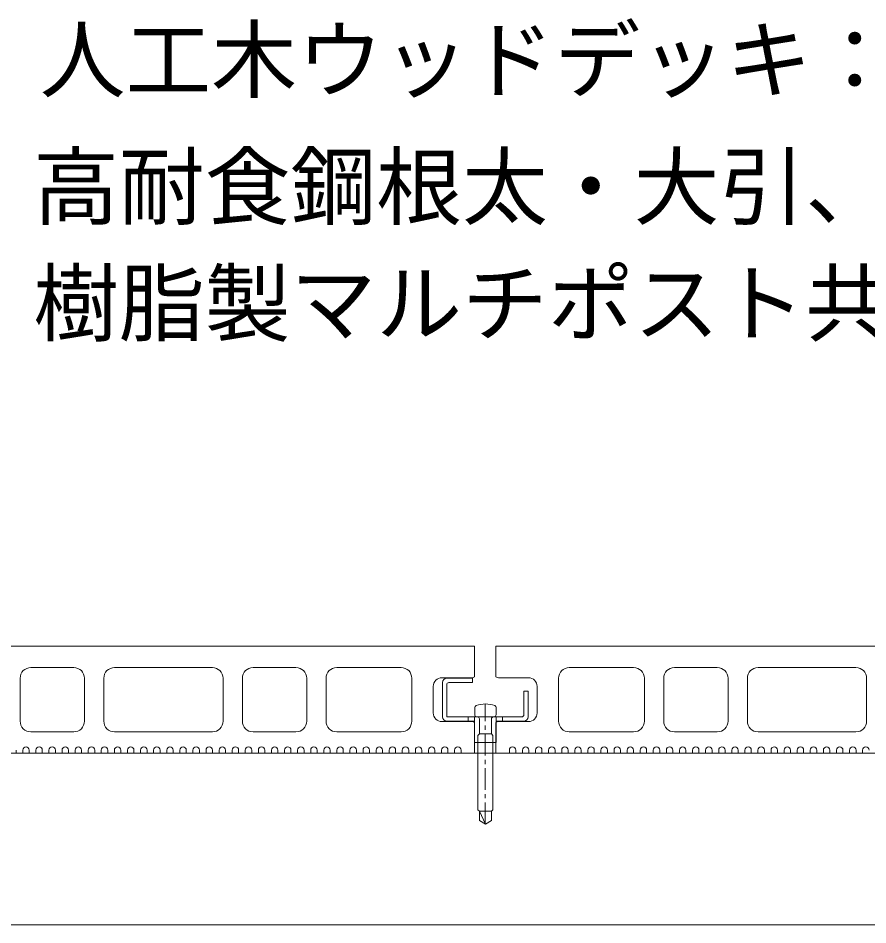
# Model space of a CAD drawing. Units: millimetres, scale not verified. Extents: x -1485 to 1485, y -1050 to 1050.
# Drawn here: x -629.5 to -431.4, y -187.7 to 23.7 of the extents above; entities that cross this region are included whole.
import ezdxf
from ezdxf.enums import TextEntityAlignment as Align

# ---------------------------------------------------------------- set-up
doc = ezdxf.new("R2010")
doc.units = ezdxf.units.MM
doc.header["$LTSCALE"] = 4
doc.linetypes.add('USER2', pattern=[2, 1.25, -0.25, 0.25, -0.25])
for name, color, linetype, lineweight in [('0-0_0', 6, 'Continuous', 18), ('0-9_MOJI', 7, 'Continuous', 18), ('0-E_DECKM', 7, 'Continuous', 18), ('1-2_26', 6, 'Continuous', 18), ('1-3_38', 6, 'USER2', 18), ('1-4_deck', 7, 'Continuous', 18)]:
    doc.layers.add(name, color=color, linetype=linetype, lineweight=lineweight)
doc.styles.add('ＭＳ ゴシック', font='')
doc.styles.get('ＭＳ ゴシック').set_extended_font_data('MS Gothic')

msp = doc.modelspace()

# ---------------------------------------------------------------- linework, layer by layer
at = {"layer": '0-0_0'}
for p, q in [((-523.078, -137.031), (-523.078, -138.688)), ((-518.078, -137.031), (-518.078, -138.688)), ((-521.978, -139.688), (-521.978, -143.188)), ((-519.178, -139.683), (-519.178, -143.188)), ((-521.978, -143.188), (-522.328, -143.538)), ((-522.328, -143.538), (-522.328, -160.838)), ((-521.978, -143.188), (-519.178, -143.188)), ((-519.178, -143.188), (-518.828, -143.538)), ((-518.828, -143.538), (-518.828, -160.838)), ((-521.978, -161.188), (-522.328, -160.838)), ((-521.978, -161.188), (-521.978, -163.38)), ((-520.578, -164.188), (-521.978, -161.188)), ((-521.978, -161.188), (-519.178, -161.188)), ((-518.828, -160.838), (-519.178, -161.188)), ((-519.178, -161.188), (-519.178, -163.38))]:
    msp.add_line(p, q, dxfattribs=at)
msp.add_lwpolyline([(-519.178, -163.38), (-520.578, -164.188), (-521.978, -163.38)], dxfattribs=at)
for centre, radius, start, end in [((-522.578, -137.031), 0.5, 109.47122, 180), ((-520.578, -142.688), 6.5, 70.52878, 109.47122), ((-518.578, -137.031), 0.5, 0, 70.52878), ((-522.578, -138.688), 0.5, 180, 270), ((-522.578, -138.688), 0.5, 180, 270), ((-522.478, -139.688), 0.5, 0, 90), ((-518.678, -139.683), 0.5, 84.26083, 180), ((-518.578, -138.688), 0.5, 264.26083, 0)]:
    msp.add_arc(centre, radius, start, end, dxfattribs=at)
at = {"layer": '0-E_DECKM'}
for p, q in [((-227.747, -147.688), (-818.078, -147.688)), ((-227.747, -147.688), (-818.078, -147.688)), ((-227.747, -147.688), (-818.078, -147.688)), ((-223.078, -187.688), (-818.078, -187.688))]:
    msp.add_line(p, q, dxfattribs=at)
msp.add_lwpolyline([(-223.078, -187.688), (-223.078, -147.688), (-813.409, -147.688)], dxfattribs=at)
at = {"layer": '1-2_26'}
for p, q in [((-529.603, -130.188), (-523.603, -130.188)), ((-523.603, -131.188), (-523.603, -130.188)), ((-530.603, -139.188), (-530.603, -131.188)), ((-529.603, -139.188), (-529.603, -131.688)), ((-529.103, -131.188), (-523.603, -131.188)), ((-510.603, -133.188), (-511.603, -133.188)), ((-511.603, -138.688), (-511.603, -133.188)), ((-510.603, -139.188), (-510.603, -133.188)), ((-512.103, -139.188), (-529.603, -139.188)), ((-524.603, -140.188), (-524.603, -139.188)), ((-523.103, -139.188), (-523.103, -145.188)), ((-516.603, -140.188), (-516.603, -139.188)), ((-523.103, -140.188), (-529.603, -140.188)), ((-511.603, -140.188), (-518.103, -140.188))]:
    msp.add_line(p, q, dxfattribs=at)
msp.add_lwpolyline([(-518.103, -139.188), (-518.103, -145.188), (-523.103, -145.188)], dxfattribs=at)
for centre, radius, start, end in [((-529.603, -131.188), 1, 90, 180), ((-529.103, -131.688), 0.5, 90, 180), ((-529.603, -139.188), 1, 180, 270), ((-512.103, -138.688), 0.5, 270, 0), ((-511.603, -139.188), 1, 270, 0)]:
    msp.add_arc(centre, radius, start, end, dxfattribs=at)
at = {"layer": '1-3_38'}
msp.add_line((-520.603, -164.188), (-520.603, -136.188), dxfattribs=at)
at = {"layer": '1-4_deck'}
for p, q in [((-523.128, -129.888), (-523.128, -122.688)), ((-616.528, -127.688), (-626.528, -127.688)), ((-584.228, -127.688), (-607.028, -127.688)), ((-564.728, -127.688), (-574.728, -127.688)), ((-540.228, -127.688), (-555.228, -127.688)), ((-486.028, -127.688), (-501.028, -127.688)), ((-466.528, -127.688), (-476.528, -127.688)), ((-434.228, -127.688), (-457.028, -127.688)), ((-629.028, -130.188), (-629.028, -140.188)), ((-614.028, -140.188), (-614.028, -130.188)), ((-609.528, -130.188), (-609.528, -140.188)), ((-581.728, -140.188), (-581.728, -130.188)), ((-577.228, -130.188), (-577.228, -140.188)), ((-562.228, -140.188), (-562.228, -130.188)), ((-557.728, -130.188), (-557.728, -140.188)), ((-537.728, -140.188), (-537.728, -130.188)), ((-530.728, -130.088), (-523.728, -130.088)), ((-517.528, -130.088), (-510.528, -130.088)), ((-503.528, -130.188), (-503.528, -140.188)), ((-483.528, -140.188), (-483.528, -130.188)), ((-479.028, -130.188), (-479.028, -140.188)), ((-464.028, -140.188), (-464.028, -130.188)), ((-459.528, -130.188), (-459.528, -140.188)), ((-431.728, -140.188), (-431.728, -130.188)), ((-532.728, -138.288), (-532.728, -132.088)), ((-508.528, -132.088), (-508.528, -138.288)), ((-523.728, -140.288), (-530.728, -140.288)), ((-510.528, -140.288), (-517.528, -140.288)), ((-626.528, -142.688), (-616.528, -142.688)), ((-607.028, -142.688), (-584.228, -142.688)), ((-574.728, -142.688), (-564.728, -142.688)), ((-555.228, -142.688), (-540.228, -142.688)), ((-501.028, -142.688), (-486.028, -142.688)), ((-476.528, -142.688), (-466.528, -142.688)), ((-457.028, -142.688), (-434.228, -142.688))]:
    msp.add_line(p, q, dxfattribs=at)
for points in [[(-523.128, -122.688), (-668.128, -122.688), (-668.128, -129.888)], [(-373.128, -122.688), (-518.128, -122.688), (-518.128, -129.888)], [(-526.253, -146.938), (-526.253, -147.688), (-523.128, -147.688), (-523.128, -140.488)], [(-518.128, -140.488), (-518.128, -147.688), (-515.003, -147.688), (-515.003, -146.938)], [(-629.953, -146.938), (-629.953, -147.688), (-628.403, -147.688), (-628.403, -146.938)], [(-626.903, -146.938), (-626.903, -147.688), (-625.353, -147.688), (-625.353, -146.938)], [(-623.853, -146.938), (-623.853, -147.688), (-622.303, -147.688), (-622.303, -146.938)], [(-620.803, -146.938), (-620.803, -147.688), (-619.253, -147.688), (-619.253, -146.938)], [(-617.753, -146.938), (-617.753, -147.688), (-616.203, -147.688), (-616.203, -146.938)], [(-614.703, -146.938), (-614.703, -147.688), (-613.153, -147.688), (-613.153, -146.938)], [(-611.653, -146.938), (-611.653, -147.688), (-610.103, -147.688), (-610.103, -146.938)], [(-608.603, -146.938), (-608.603, -147.688), (-607.053, -147.688), (-607.053, -146.938)], [(-605.553, -146.938), (-605.553, -147.688), (-604.003, -147.688), (-604.003, -146.938)], [(-602.503, -146.938), (-602.503, -147.688), (-600.953, -147.688), (-600.953, -146.938)], [(-599.453, -146.938), (-599.453, -147.688), (-597.903, -147.688), (-597.903, -146.938)], [(-596.403, -146.938), (-596.403, -147.688), (-594.853, -147.688), (-594.853, -146.938)], [(-593.353, -146.938), (-593.353, -147.688), (-591.803, -147.688), (-591.803, -146.938)], [(-590.303, -146.938), (-590.303, -147.688), (-588.753, -147.688), (-588.753, -146.938)], [(-587.253, -146.938), (-587.253, -147.688), (-585.703, -147.688), (-585.703, -146.938)], [(-584.203, -146.938), (-584.203, -147.688), (-582.653, -147.688), (-582.653, -146.938)], [(-581.153, -146.938), (-581.153, -147.688), (-579.603, -147.688), (-579.603, -146.938)], [(-578.103, -146.938), (-578.103, -147.688), (-576.553, -147.688), (-576.553, -146.938)], [(-575.053, -146.938), (-575.053, -147.688), (-573.503, -147.688), (-573.503, -146.938)], [(-572.003, -146.938), (-572.003, -147.688), (-570.453, -147.688), (-570.453, -146.938)], [(-568.953, -146.938), (-568.953, -147.688), (-567.403, -147.688), (-567.403, -146.938)], [(-565.903, -146.938), (-565.903, -147.688), (-564.353, -147.688), (-564.353, -146.938)], [(-562.853, -146.938), (-562.853, -147.688), (-561.303, -147.688), (-561.303, -146.938)], [(-559.803, -146.938), (-559.803, -147.688), (-558.253, -147.688), (-558.253, -146.938)], [(-556.753, -146.938), (-556.753, -147.688), (-555.203, -147.688), (-555.203, -146.938)], [(-553.703, -146.938), (-553.703, -147.688), (-552.153, -147.688), (-552.153, -146.938)], [(-550.653, -146.938), (-550.653, -147.688), (-549.103, -147.688), (-549.103, -146.938)], [(-547.603, -146.938), (-547.603, -147.688), (-546.053, -147.688), (-546.053, -146.938)], [(-544.553, -146.938), (-544.553, -147.688), (-543.003, -147.688), (-543.003, -146.938)], [(-541.503, -146.938), (-541.503, -147.688), (-539.953, -147.688), (-539.953, -146.938)], [(-538.453, -146.938), (-538.453, -147.688), (-536.903, -147.688), (-536.903, -146.938)], [(-535.403, -146.938), (-535.403, -147.688), (-533.853, -147.688), (-533.853, -146.938)], [(-532.353, -146.938), (-532.353, -147.688), (-530.803, -147.688), (-530.803, -146.938)], [(-529.303, -146.938), (-529.303, -147.688), (-527.753, -147.688), (-527.753, -146.938)], [(-513.503, -146.938), (-513.503, -147.688), (-511.953, -147.688), (-511.953, -146.938)], [(-510.453, -146.938), (-510.453, -147.688), (-508.903, -147.688), (-508.903, -146.938)], [(-507.403, -146.938), (-507.403, -147.688), (-505.853, -147.688), (-505.853, -146.938)], [(-504.353, -146.938), (-504.353, -147.688), (-502.803, -147.688), (-502.803, -146.938)], [(-501.303, -146.938), (-501.303, -147.688), (-499.753, -147.688), (-499.753, -146.938)], [(-498.253, -146.938), (-498.253, -147.688), (-496.703, -147.688), (-496.703, -146.938)], [(-495.203, -146.938), (-495.203, -147.688), (-493.653, -147.688), (-493.653, -146.938)], [(-492.153, -146.938), (-492.153, -147.688), (-490.603, -147.688), (-490.603, -146.938)], [(-489.103, -146.938), (-489.103, -147.688), (-487.553, -147.688), (-487.553, -146.938)], [(-486.053, -146.938), (-486.053, -147.688), (-484.503, -147.688), (-484.503, -146.938)], [(-483.003, -146.938), (-483.003, -147.688), (-481.453, -147.688), (-481.453, -146.938)], [(-479.953, -146.938), (-479.953, -147.688), (-478.403, -147.688), (-478.403, -146.938)], [(-476.903, -146.938), (-476.903, -147.688), (-475.353, -147.688), (-475.353, -146.938)], [(-473.853, -146.938), (-473.853, -147.688), (-472.303, -147.688), (-472.303, -146.938)], [(-470.803, -146.938), (-470.803, -147.688), (-469.253, -147.688), (-469.253, -146.938)], [(-467.753, -146.938), (-467.753, -147.688), (-466.203, -147.688), (-466.203, -146.938)], [(-464.703, -146.938), (-464.703, -147.688), (-463.153, -147.688), (-463.153, -146.938)], [(-461.653, -146.938), (-461.653, -147.688), (-460.103, -147.688), (-460.103, -146.938)], [(-458.603, -146.938), (-458.603, -147.688), (-457.053, -147.688), (-457.053, -146.938)], [(-455.553, -146.938), (-455.553, -147.688), (-454.003, -147.688), (-454.003, -146.938)], [(-452.503, -146.938), (-452.503, -147.688), (-450.953, -147.688), (-450.953, -146.938)], [(-449.453, -146.938), (-449.453, -147.688), (-447.903, -147.688), (-447.903, -146.938)], [(-446.403, -146.938), (-446.403, -147.688), (-444.853, -147.688), (-444.853, -146.938)], [(-443.353, -146.938), (-443.353, -147.688), (-441.803, -147.688), (-441.803, -146.938)], [(-440.303, -146.938), (-440.303, -147.688), (-438.753, -147.688), (-438.753, -146.938)], [(-437.253, -146.938), (-437.253, -147.688), (-435.703, -147.688), (-435.703, -146.938)], [(-434.203, -146.938), (-434.203, -147.688), (-432.653, -147.688), (-432.653, -146.938)]]:
    msp.add_lwpolyline(points, dxfattribs=at)
for centre, radius, start, end in [((-626.528, -130.188), 2.5, 90, 180), ((-616.528, -130.188), 2.5, 0, 90), ((-607.028, -130.188), 2.5, 90, 180), ((-584.228, -130.188), 2.5, 0, 90), ((-574.728, -130.188), 2.5, 90, 180), ((-564.728, -130.188), 2.5, 0, 90), ((-555.228, -130.188), 2.5, 90, 180), ((-540.228, -130.188), 2.5, 0, 90), ((-501.028, -130.188), 2.5, 90, 180), ((-486.028, -130.188), 2.5, 0, 90), ((-476.528, -130.188), 2.5, 90, 180), ((-466.528, -130.188), 2.5, 0, 90), ((-457.028, -130.188), 2.5, 90, 180), ((-434.228, -130.188), 2.5, 0, 90), ((-530.728, -132.088), 2, 90, 180), ((-523.728, -129.088), 1, 270, 306.8699), ((-517.528, -129.088), 1, 233.1301, 270), ((-510.528, -132.088), 2, 0, 90), ((-530.728, -138.288), 2, 180, 270), ((-510.528, -138.288), 2, 270, 0), ((-626.528, -140.188), 2.5, 180, 270), ((-616.528, -140.188), 2.5, 270, 0), ((-607.028, -140.188), 2.5, 180, 270), ((-584.228, -140.188), 2.5, 270, 0), ((-574.728, -140.188), 2.5, 180, 270), ((-564.728, -140.188), 2.5, 270, 0), ((-555.228, -140.188), 2.5, 180, 270), ((-540.228, -140.188), 2.5, 270, 0), ((-523.728, -141.288), 1, 53.1301, 90), ((-517.528, -141.288), 1, 90, 126.8699), ((-501.028, -140.188), 2.5, 180, 270), ((-486.028, -140.188), 2.5, 270, 0), ((-476.528, -140.188), 2.5, 180, 270), ((-466.528, -140.188), 2.5, 270, 0), ((-457.028, -140.188), 2.5, 180, 270), ((-434.228, -140.188), 2.5, 270, 0), ((-627.653, -146.938), 0.75, 0, 180), ((-624.603, -146.938), 0.75, 0, 180), ((-621.553, -146.938), 0.75, 0, 180), ((-618.503, -146.938), 0.75, 0, 180), ((-615.453, -146.938), 0.75, 0, 180), ((-612.403, -146.938), 0.75, 0, 180), ((-609.353, -146.938), 0.75, 0, 180), ((-606.303, -146.938), 0.75, 0, 180), ((-603.253, -146.938), 0.75, 0, 180), ((-600.203, -146.938), 0.75, 0, 180), ((-597.153, -146.938), 0.75, 0, 180), ((-594.103, -146.938), 0.75, 0, 180), ((-591.053, -146.938), 0.75, 0, 180), ((-588.003, -146.938), 0.75, 0, 180), ((-584.953, -146.938), 0.75, 0, 180), ((-581.903, -146.938), 0.75, 0, 180), ((-578.853, -146.938), 0.75, 0, 180), ((-575.803, -146.938), 0.75, 0, 180), ((-572.753, -146.938), 0.75, 0, 180), ((-569.703, -146.938), 0.75, 0, 180), ((-566.653, -146.938), 0.75, 0, 180), ((-563.603, -146.938), 0.75, 0, 180), ((-560.553, -146.938), 0.75, 0, 180), ((-557.503, -146.938), 0.75, 0, 180), ((-554.453, -146.938), 0.75, 0, 180), ((-551.403, -146.938), 0.75, 0, 180), ((-548.353, -146.938), 0.75, 0, 180), ((-545.303, -146.938), 0.75, 0, 180), ((-542.253, -146.938), 0.75, 0, 180), ((-539.203, -146.938), 0.75, 0, 180), ((-536.153, -146.938), 0.75, 0, 180), ((-533.103, -146.938), 0.75, 0, 180), ((-530.053, -146.938), 0.75, 0, 180), ((-527.003, -146.938), 0.75, 0, 180), ((-514.253, -146.938), 0.75, 0, 180), ((-511.203, -146.938), 0.75, 0, 180), ((-508.153, -146.938), 0.75, 0, 180), ((-505.103, -146.938), 0.75, 0, 180), ((-502.053, -146.938), 0.75, 0, 180), ((-499.003, -146.938), 0.75, 0, 180), ((-495.953, -146.938), 0.75, 0, 180), ((-492.903, -146.938), 0.75, 0, 180), ((-489.853, -146.938), 0.75, 0, 180), ((-486.803, -146.938), 0.75, 0, 180), ((-483.753, -146.938), 0.75, 0, 180), ((-480.703, -146.938), 0.75, 0, 180), ((-477.653, -146.938), 0.75, 0, 180), ((-474.603, -146.938), 0.75, 0, 180), ((-471.553, -146.938), 0.75, 0, 180), ((-468.503, -146.938), 0.75, 0, 180), ((-465.453, -146.938), 0.75, 0, 180), ((-462.403, -146.938), 0.75, 0, 180), ((-459.353, -146.938), 0.75, 0, 180), ((-456.303, -146.938), 0.75, 0, 180), ((-453.253, -146.938), 0.75, 0, 180), ((-450.203, -146.938), 0.75, 0, 180), ((-447.153, -146.938), 0.75, 0, 180), ((-444.103, -146.938), 0.75, 0, 180), ((-441.053, -146.938), 0.75, 0, 180), ((-438.003, -146.938), 0.75, 0, 180), ((-434.953, -146.938), 0.75, 0, 180), ((-431.903, -146.938), 0.75, 0, 180)]:
    msp.add_arc(centre, radius, start, end, dxfattribs=at)

# ---------------------------------------------------------------- texts
at = {"layer": '0-9_MOJI', "style": 'ＭＳ ゴシック'}
for s, p in [('人工木ウッドデッキ：FDウッド', (-624.466, 2.273)), ('高耐食鋼根太・大引、', (-625.997, -27.317)), ('樹脂製マルチポスト共', (-625.997, -54.497))]:
    msp.add_text(s, height=14.66, dxfattribs=at).set_placement(p, align=Align.BOTTOM_LEFT)

doc.saveas('drawing.dxf')
